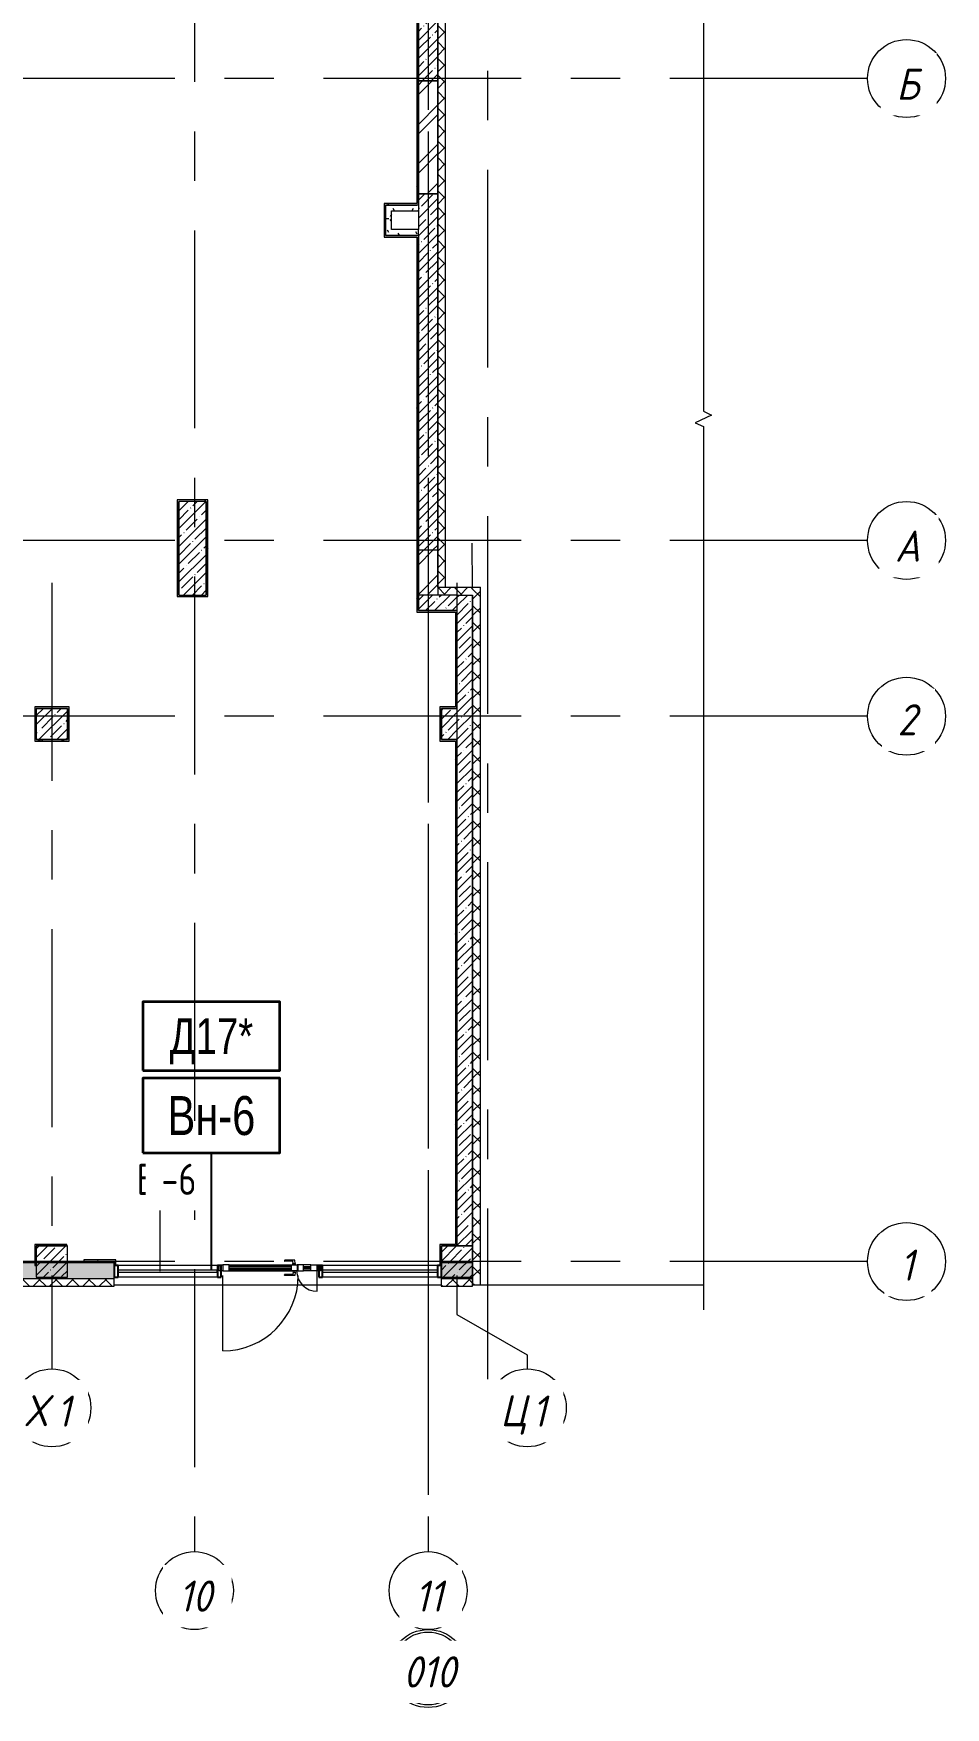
# Model space of a CAD drawing. Header units: metres. Extents: x 50 to 891, y -1294 to 247.
# Drawn here: x 742.4 to 800.9, y -1229.1 to -1121.7 of the extents above; entities that cross this region are included whole.
import ezdxf
from ezdxf.enums import TextEntityAlignment as Align

# ---------------------------------------------------------------- set-up
doc = ezdxf.new("R2010")
doc.units = ezdxf.units.M
doc.linetypes.add('Линия сетки', pattern=[22.225, 12.7, -3.175, 3.175, -3.175])
for name, color, linetype, lineweight in [('A-DETL-GENF', 1, 'Continuous', 9), ('A-DOOR', 1, 'Continuous', 9), ('A-GENM', 13, 'Continuous', 9), ('A-GLAZ-CURT', 1, 'Continuous', 9), ('A-GLAZ-CWMG', 1, 'Continuous', 9), ('S-GRID-IDEN', 9, 'Continuous', 9)]:
    doc.layers.add(name, color=color, linetype=linetype, lineweight=lineweight)
for name, color, linetype in [('ВИТРАЖИ', 1, 'Continuous'), ('ДВЕРИ', 5, 'Continuous'), ('МАРКИ', 3, 'Continuous'), ('ПЛАН', 8, 'Continuous')]:
    doc.layers.add(name, color=color, linetype=linetype)
doc.styles.add('ISOCPEUR_1', font='isocpeur.ttf', dxfattribs={"width": 0.8, "height": 250})
doc.styles.add('ISOCPEUR_I', font='isocpeui.ttf', dxfattribs={"width": 0.9, "height": 350})
pattern_1 = [(45, (788.3719, -1465.799), (-0.5702463, 0.5702463), []), (45, (788.9421, -1465.799), (-0.5702463, 0.5702463), [1.008065, -0.201615, 0.016765, -0.18485])]
pattern_2 = [(45, (788.3719, -1465.799), (-0.5303301, 0.5303301), []), (135, (788.3719, -1465.799), (-0.5303301, -0.5303301), [])]
pattern_3 = [(45, (788.3719, -1465.799), (-1.257236, 1.257236), []), (45, (788.3719, -1463.894), (-1.257236, 1.257236), [])]
pattern_4 = [(0, (788.3719, -1465.799), (2.032, 0.508), [0.16764, -1.35636, 0.16764, -1.35636, -8.128]), (0, (788.3719, -1465.799), (2.032, 0.508), [-3.048, 0.16764, -2.88036, 0.16764, -1.35636, -3.556]), (0, (788.3719, -1465.799), (2.032, 0.508), [-7.62, 0.16764, -0.84836, 0.16764, -2.37236]), (120, (789.1339, -1465.545), (-1.4559409, 1.5057636), [0.16764, -1.35636, 0.16764, -9.48436]), (120, (789.1339, -1465.545), (-1.4559409, 1.5057636), [-1.69164, -1.35636, 0.16764, -2.88036, -5.08]), (120, (789.1339, -1465.545), (-1.4559409, 1.5057636), [-6.096, 0.16764, -1.35636, 0.16764, -3.38836]), (120, (789.1339, -1465.545), (-1.4559409, 1.5057636), [-7.78764, -0.84836, 0.16764, -2.37236]), (240, (789.3879, -1464.529), (-0.5760591, -2.0137636), [0.16764, -1.35636, 0.16764, -9.48436]), (240, (789.3879, -1464.529), (-0.5760591, -2.0137636), [-1.69164, -1.35636, 0.16764, -2.88036, -5.08]), (240, (789.3879, -1464.529), (-0.5760591, -2.0137636), [-6.096, 0.16764, -1.35636, 0.16764, -3.38836]), (240, (789.3879, -1464.529), (-0.5760591, -2.0137636), [-7.78764, -0.84836, 0.16764, -2.37236])]

# ---------------------------------------------------------------- blocks, each defined once
blk = doc.blocks.new('Системная панель - С остеклением-7358233--1А')
at = {"layer": 'A-GLAZ-CURT', "lineweight": 18}
for p, q in [((637.5, 12.5), (-637.5, 12.5)), ((-637.5, 12.5), (-637.5, -12.5)), ((637.5, -12.5), (637.5, 12.5)), ((-637.5, -12.5), (637.5, -12.5))]:
    blk.add_line(p, q, dxfattribs=at)
blk = doc.blocks.new('Системная панель - С остеклением-7358275--1А')
at = {"layer": 'A-GLAZ-CURT', "lineweight": 18}
for p, q in [((738, 13), (-738, 13)), ((-738, 13), (-738, -12)), ((738, -12), (738, 13)), ((-738, -12), (738, -12))]:
    blk.add_line(p, q, dxfattribs=at)
blk = doc.blocks.new('Прямоугольный импост - 50 x 150 мм-7358204--1А')
at = {"layer": 'A-GLAZ-CWMG'}
for p, q in [((-352954, -45689), (-354229, -45689)), ((-352954, -45839), (-354229, -45839))]:
    blk.add_line(p, q, dxfattribs=at)
blk = doc.blocks.new('Прямоугольный импост - 50 x 150 мм-7358237--1А')
at = {"layer": 'A-GLAZ-CWMG', "lineweight": 25}
for p, q in [((-50, 75), (0, 75)), ((-50, -75), (-50, 75)), ((0, 75), (0, -75)), ((0, -75), (-50, -75))]:
    blk.add_line(p, q, dxfattribs=at)
blk = doc.blocks.new('Прямоугольный импост - 50 x 150 мм-7358238--1А')
at = {"layer": 'A-GLAZ-CWMG', "lineweight": 25}
for p, q in [((0, 75), (-50, 75)), ((-50, 75), (-50, -75)), ((0, -75), (0, 75)), ((-50, -75), (0, -75))]:
    blk.add_line(p, q, dxfattribs=at)
blk = doc.blocks.new('Прямоугольный импост - 50 x 150 мм-7358232--1А')
at = {"layer": 'A-GLAZ-CWMG', "lineweight": 25}
for p, q in [((-25, 75), (25, 75)), ((-25, -75), (-25, 75)), ((25, 75), (25, -75)), ((25, -75), (-25, -75))]:
    blk.add_line(p, q, dxfattribs=at)
blk = doc.blocks.new('Прямоугольный импост - 50 x 150 мм-1438536--1А')
at = {"layer": 'A-GLAZ-CWMG'}
for p, q in [((-350619, -45689), (-351604, -45689)), ((-350619, -45839), (-351604, -45839))]:
    blk.add_line(p, q, dxfattribs=at)
blk = doc.blocks.new('Прямоугольный импост - 50 x 150 мм-1446660--1А')
at = {"layer": 'A-GLAZ-CWMG'}
for p, q in [((-350129, -45689), (-350619, -45689)), ((-350129, -45839), (-350619, -45839))]:
    blk.add_line(p, q, dxfattribs=at)
blk = doc.blocks.new('Дверь полуторка - 1300 x 2440 П _для витража_-7385797--1А')
at = {"layer": 'A-DETL-GENF'}
for p, q in [((-524, 82), (-606, 82)), ((-606, 82), (-606, 5)), ((-606, 5), (-524, 5)), ((-524, 5), (-524, 82)), ((-524, 82), (276, 82)), ((276, 61), (-524, 61)), ((276, 55), (-524, 55)), ((-524, 39), (276, 39)), ((-524, 35), (276, 35)), ((276, 19), (-524, 19)), ((276, 13), (-524, 13)), ((-524, 5), (281, 5)), ((276, 5), (276, 82)), ((276, 82), (357, 82)), ((357, 5), (276, 5)), ((429, 82), (347, 82)), ((347, 82), (347, 5)), ((347, 5), (429, 5)), ((357, 82), (357, 5)), ((524, 5), (424, 5)), ((429, 5), (429, 82)), ((524, 82), (429, 82)), ((429, 61), (524, 61)), ((429, 55), (524, 55)), ((524, 39), (429, 39)), ((524, 35), (429, 35)), ((429, 19), (524, 19)), ((429, 13), (524, 13)), ((524, 5), (524, 82)), ((524, 82), (605, 82)), ((605, 5), (524, 5)), ((605, 82), (605, 5))]:
    blk.add_line(p, q, dxfattribs=at)
at = {"layer": 'A-DOOR'}
for p, q in [((-651, 5), (-651, 82)), ((-651, 82), (-606, 82)), ((-606, 5), (-651, 5)), ((-606, 82), (-606, 5)), ((605, 5), (605, 82)), ((605, 82), (650, 82)), ((650, 5), (605, 5)), ((605, -258), (605, 5)), ((650, 82), (650, 5)), ((-606, -1023), (-606, -55))]:
    blk.add_line(p, q, dxfattribs=at)
for centre, radius, start, end in [((605, 5), 263, 180, 270), ((-606, -55), 968, 270, 0)]:
    blk.add_arc(centre, radius, start, end, dxfattribs=at)
at = {"layer": 'A-GENM'}
for p, q in [((187, 139), (187, 133)), ((292, 130), (190, 130)), ((320, 142), (191, 142)), ((297, 98), (292, 130)), ((293, 82), (293, 98)), ((293, 98), (325, 98)), ((325, 82), (293, 82)), ((325, 5), (293, 5)), ((293, 5), (293, -11)), ((322, 98), (320, 142)), ((325, 98), (325, 82)), ((325, -11), (325, 5)), ((187, -52), (187, -46)), ((292, -43), (190, -43)), ((320, -55), (191, -55)), ((297, -11), (292, -43)), ((293, -11), (325, -11)), ((322, -11), (320, -55))]:
    blk.add_line(p, q, dxfattribs=at)
for centre, radius, start, end in [((191, 139), 3.06, 86.3413, 180), ((190, 133), 2.92, 180, 270), ((190, -46), 2.92, 90, 180), ((191, -52), 3.06, 180, 273.6587)]:
    blk.add_arc(centre, radius, start, end, dxfattribs=at)
blk = doc.blocks.new('Ось сетки - Заголовок сетки - Окружность 5 мм-84278--1А')
at = {"layer": 'S-GRID-IDEN'}
blk.add_circle((0, 0), 5, dxfattribs=at)
blk = doc.blocks.new('Ось сетки - Заголовок сетки - Окружность 5 ДВОЙНОЙ мм-2920442--1А')
at = {"layer": 'S-GRID-IDEN'}
for radius in [5, 4.67]:
    blk.add_circle((0, 0), radius, dxfattribs=at)

msp = doc.modelspace()

# ---------------------------------------------------------------- hatches: boundary and pattern name
at = {"layer": 'ПЛАН', "lineweight": 13}
h = msp.add_hatch(dxfattribs=at)
h.set_pattern_fill('FP_5', color=8, scale=0.005, style=0, pattern_type=2)
h.set_pattern_definition(pattern_2)
h.paths.add_polyline_path([(768.82, -1157.24), (768.82, -1085.34), (768.32, -1085.34), (768.32, -1157.24)])
h = msp.add_hatch(dxfattribs=at)
h.set_pattern_fill('FP_1', color=8, scale=0.005, style=0, pattern_type=2)
h.set_pattern_definition(pattern_1)
h.paths.add_polyline_path([(768.32, -1124.74), (768.32, -1116.74), (767.07, -1116.74), (767.07, -1124.74)])
h = msp.add_hatch(dxfattribs=at)
h.set_pattern_fill('FP_4', color=8, scale=0.005, style=0, pattern_type=2)
h.set_pattern_definition(pattern_4)
h.paths.add_polyline_path([(766.97, -1132.72), (767.07, -1132.72), (767.07, -1120.47), (766.97, -1120.47), (766.97, -1132.62)])
h = msp.add_hatch(dxfattribs=at)
h.set_pattern_fill('FP_3', color=8, scale=0.005, style=0, pattern_type=2)
h.set_pattern_definition(pattern_3)
h.paths.add_polyline_path([(767.07, -1131.99), (768.32, -1131.99), (768.32, -1124.74), (767.07, -1124.74), (767.07, -1129.38)])
h = msp.add_hatch(dxfattribs=at)
h.set_pattern_fill('FP_1', color=8, scale=0.005, style=0, pattern_type=2)
h.set_pattern_definition(pattern_1)
h.paths.add_polyline_path([(767.07, -1154.87), (768.32, -1154.87), (768.32, -1131.99), (767.07, -1131.99), (767.07, -1149.92)])
h = msp.add_hatch(dxfattribs=at)
h.set_pattern_fill('FP_4', color=8, scale=0.005, style=0, pattern_type=2)
h.set_pattern_definition(pattern_4)
h.paths.add_polyline_path([(765.34, -1132.72), (766.97, -1132.72), (766.97, -1132.62), (764.87, -1132.62), (764.87, -1132.72), (765.1, -1132.72)])
h = msp.add_hatch(dxfattribs=at)
h.set_pattern_fill('FP_4', color=8, scale=0.005, style=0, pattern_type=2)
h.set_pattern_definition(pattern_4)
h.paths.add_polyline_path([(764.97, -1134.67), (765.34, -1134.67), (765.34, -1132.72), (764.97, -1132.72)])
h = msp.add_hatch(dxfattribs=at)
h.set_pattern_fill('FP_4', color=8, scale=0.005, style=0, pattern_type=2)
h.set_pattern_definition(pattern_4)
h.paths.add_polyline_path([(765.34, -1133.09), (767.07, -1133.09), (767.07, -1132.72), (765.34, -1132.72)])
h = msp.add_hatch(dxfattribs=at)
h.set_pattern_fill('FP_4', color=8, scale=0.005, style=0, pattern_type=2)
h.set_pattern_definition(pattern_4)
h.paths.add_polyline_path([(765.34, -1134.67), (767.07, -1134.67), (767.07, -1134.29), (765.34, -1134.29), (765.34, -1134.52)])
h = msp.add_hatch(dxfattribs=at)
h.set_pattern_fill('FP_4', color=8, scale=0.005, style=0, pattern_type=2)
h.set_pattern_definition(pattern_4)
h.paths.add_polyline_path([(766.97, -1158.84), (767.07, -1158.84), (767.07, -1134.77), (766.97, -1134.77), (766.97, -1155.06)])
h = msp.add_hatch(dxfattribs=at)
h.set_pattern_fill('FP_4', color=8, scale=0.005, style=0, pattern_type=2)
h.set_pattern_definition(pattern_4)
h.paths.add_polyline_path([(753.45, -1151.74), (753.55, -1151.74), (753.55, -1151.64), (751.6, -1151.64), (751.6, -1151.74), (752.76, -1151.74)])
h = msp.add_hatch(dxfattribs=at)
h.set_pattern_fill('FP_4', color=8, scale=0.005, style=0, pattern_type=2)
h.set_pattern_definition(pattern_4)
h.paths.add_polyline_path([(751.6, -1157.84), (751.7, -1157.84), (751.7, -1151.74), (751.6, -1151.74), (751.6, -1157.63)])
h = msp.add_hatch(dxfattribs=at)
h.set_pattern_fill('FP_1', color=8, scale=0.005, style=0, pattern_type=2)
h.set_pattern_definition(pattern_1)
h.paths.add_polyline_path([(752.76, -1157.74), (753.45, -1157.74), (753.45, -1151.74), (751.7, -1151.74), (751.7, -1157.74)])
h = msp.add_hatch(dxfattribs=at)
h.set_pattern_fill('FP_4', color=8, scale=0.005, style=0, pattern_type=2)
h.set_pattern_definition(pattern_4)
h.paths.add_polyline_path([(753.55, -1157.84), (753.55, -1151.74), (753.45, -1151.74), (753.45, -1157.84)])
h = msp.add_hatch(dxfattribs=at)
h.set_pattern_fill('FP_3', color=8, scale=0.005, style=0, pattern_type=2)
h.set_pattern_definition(pattern_3)
h.paths.add_polyline_path([(768.32, -1157.74), (768.32, -1154.87), (767.07, -1154.87), (767.07, -1157.74)])
h = msp.add_hatch(dxfattribs=at)
h.set_pattern_fill('FP_4', color=8, scale=0.005, style=0, pattern_type=2)
h.set_pattern_definition(pattern_4)
h.paths.add_polyline_path([(753.45, -1157.84), (753.45, -1157.74), (751.7, -1157.74), (751.7, -1157.84), (752.76, -1157.84)])
h = msp.add_hatch(dxfattribs=at)
h.set_pattern_fill('FP_1', color=8, scale=0.005, style=0, pattern_type=2)
h.set_pattern_definition(pattern_1)
h.paths.add_polyline_path([(769.55, -1158.74), (769.55, -1157.74), (767.07, -1157.74), (767.07, -1158.74)])
h = msp.add_hatch(dxfattribs=at)
h.set_pattern_fill('FP_5', color=8, scale=0.005, style=0, pattern_type=2)
h.set_pattern_definition(pattern_2)
h.paths.add_polyline_path([(769.55, -1157.74), (770.55, -1157.74), (770.55, -1157.24), (768.32, -1157.24), (768.32, -1157.74)])
h = msp.add_hatch(dxfattribs=at)
h.set_pattern_fill('FP_1', color=8, scale=0.005, style=0, pattern_type=2)
h.set_pattern_definition(pattern_1)
h.paths.add_polyline_path([(769.55, -1199.52), (770.55, -1199.52), (770.55, -1157.74), (769.55, -1157.74), (769.55, -1180.73)])
h = msp.add_hatch(dxfattribs=at)
h.set_pattern_fill('FP_5', color=8, scale=0.005, style=0, pattern_type=2)
h.set_pattern_definition(pattern_2)
h.paths.add_polyline_path([(770.55, -1202.02), (771.05, -1202.02), (771.05, -1157.24), (770.55, -1157.24), (770.55, -1201.27)])
h = msp.add_hatch(dxfattribs=at)
h.set_pattern_fill('FP_1', color=8, scale=0.005, style=0, pattern_type=2)
h.set_pattern_definition(pattern_1)
h.paths.add_polyline_path([(742.55, -1167.02), (744.55, -1167.02), (744.55, -1165.02), (742.55, -1165.02), (742.55, -1165.33)])
h = msp.add_hatch(dxfattribs=at)
h.set_pattern_fill('FP_1', color=8, scale=0.005, style=0, pattern_type=2)
h.set_pattern_definition(pattern_1)
h.paths.add_polyline_path([(768.55, -1167.02), (769.55, -1167.02), (769.55, -1165.02), (768.55, -1165.02)])
h = msp.add_hatch(dxfattribs=at)
h.set_pattern_fill('FP_4', color=8, scale=0.005, style=0, pattern_type=2)
h.set_pattern_definition(pattern_4)
h.paths.add_polyline_path([(744.65, -1167.12), (744.65, -1167.02), (742.55, -1167.02), (742.55, -1167.12)])
h = msp.add_hatch(dxfattribs=at)
h.set_pattern_fill('FP_4', color=8, scale=0.005, style=0, pattern_type=2)
h.set_pattern_definition(pattern_4)
h.paths.add_polyline_path([(769.45, -1199.52), (769.55, -1199.52), (769.55, -1167.12), (769.45, -1167.12), (769.45, -1199.42)])
h = msp.add_hatch(dxfattribs=at)
h.set_pattern_fill('FP_4', color=8, scale=0.005, style=0, pattern_type=2)
h.set_pattern_definition(pattern_4)
h.paths.add_polyline_path([(744.5, -1199.52), (744.5, -1199.42), (742.45, -1199.42), (742.45, -1199.52), (742.55, -1199.52)])
h = msp.add_hatch(dxfattribs=at)
h.set_pattern_fill('FP_1', color=8, scale=0.005, style=0, pattern_type=2)
h.set_pattern_definition(pattern_1)
h.paths.add_polyline_path([(742.55, -1201.52), (744.55, -1201.52), (744.55, -1199.52), (742.55, -1199.52)])
h = msp.add_hatch(dxfattribs=at)
h.set_pattern_fill('FP_1', color=8, scale=0.005, style=0, pattern_type=2)
h.set_pattern_definition(pattern_1)
h.paths.add_polyline_path([(768.55, -1201.52), (770.55, -1201.52), (770.55, -1199.52), (768.55, -1199.52), (768.55, -1201.27)])
h = msp.add_hatch(dxfattribs=at)
h.set_pattern_fill('FP_2', color=8, scale=0.005, style=0, pattern_type=2)
h.set_pattern_definition([(50, (788.372, -1465.799), (3.643683, -0.31878), [0.381, -4.191]), (355, (788.372, -1465.799), (-0.70486, 3.82114), [0.3048, -3.3528]), (100.451, (788.6755, -1465.8256), (2.93885, 3.502334), [0.3238, -3.5618]), (46.184, (788.372, -1464.783), (5.42158, -0.840855), [0.5715, -6.2865]), (96.636, (788.8237, -1464.853), (4.74805, 4.94855), [0.4857, -5.3427]), (351.184, (788.372, -1464.783), (4.7481, 4.94851), [0.4572, -5.0292]), (21, (788.88, -1465.037), (3.03229, -2.045303), [0.381, -4.191]), (326, (788.88, -1465.037), (1.23604, 3.683765), [0.3048, -3.3528]), (71.451, (789.1326, -1465.2074), (4.26834, 1.638427), [0.3238, -3.5618]), (37.5, (788.3719, -1465.799), (0.0617735, 1.6911006), [0.03353, -3.27863, 0.03353, -3.37007, -3.3655]), (37.5, (788.3719, -1465.799), (0.0617735, 1.6911006), [-6.71576, 0.03353, -3.33197]), (7.5, (788.3719, -1465.799), (1.336394, 2.003611), [0.03353, -1.90703, 0.03353, -3.20243, -1.2827]), (7.5, (788.3719, -1465.799), (1.336394, 2.003611), [-5.17652, 0.03353, -1.24917]), (327.5, (787.239, -1465.799), (2.7118167, -0.114577), [0.03353, -1.23647, 0.03353, -9.18667]), (327.5, (787.239, -1465.799), (2.7118167, -0.114577), [-1.30353, -3.92887, 0.03353, -5.22427]), (317.5, (786.731, -1465.799), (2.962585, 0.508536), [0.03353, -1.61747, 0.03353, -2.59791, -3.7338]), (317.5, (786.731, -1465.799), (2.962585, 0.508536), [-4.28244, 0.03353, -3.70027])])
h.paths.add_polyline_path([(768.54, -1201.61), (770.55, -1201.61), (770.55, -1200.61), (768.54, -1200.61), (768.54, -1201.27)])
h.paths.add_polyline_path([(747.55, -1201.61), (747.55, -1200.61), (734.55, -1200.61), (734.55, -1201.61), (740.42, -1201.61)])
h.paths.add_polyline_path([(716.55, -1201.61), (721.55, -1201.61), (721.55, -1200.61), (716.55, -1200.61)])
h.paths.add_polyline_path([(695.55, -1201.61), (695.55, -1200.61), (690.54, -1200.61), (690.54, -1201.61), (691.06, -1201.61)])
h.paths.add_polyline_path([(683.54, -1201.61), (683.54, -1200.61), (681.97, -1200.61), (681.97, -1201.61)])
h.paths.add_polyline_path([(669.55, -1201.61), (669.55, -1200.61), (664.55, -1200.61), (664.55, -1201.61), (666.38, -1201.61)])
h.paths.add_polyline_path([(639.55, -1201.61), (643.55, -1201.61), (643.55, -1200.61), (639.55, -1200.61), (639.55, -1201.27)])
h = msp.add_hatch(dxfattribs=at)
h.set_pattern_fill('FP_4', color=8, scale=0.005, style=0, pattern_type=2)
h.set_pattern_definition(pattern_4)
h.paths.add_polyline_path([(745.6, -1200.52), (747.55, -1200.52), (747.55, -1200.42), (745.6, -1200.42)])
h = msp.add_hatch(dxfattribs=at)
h.set_pattern_fill('FP_5', color=8, scale=0.005, style=0, pattern_type=2)
h.set_pattern_definition(pattern_2)
h.paths.add_polyline_path([(770.55, -1202.11), (770.55, -1201.61), (768.54, -1201.61), (768.54, -1202.11)])
h.paths.add_polyline_path([(747.55, -1202.11), (747.55, -1201.61), (734.55, -1201.61), (734.55, -1202.11), (740.42, -1202.11)])
h.paths.add_polyline_path([(721.55, -1202.11), (721.55, -1201.61), (716.55, -1201.61), (716.55, -1202.11)])
h.paths.add_polyline_path([(695.55, -1202.11), (695.65, -1202.11), (695.65, -1201.61), (690.54, -1201.61), (690.54, -1202.11), (691.06, -1202.11)])
h.paths.add_polyline_path([(683.54, -1202.11), (683.54, -1201.61), (681.97, -1201.61), (681.97, -1202.11)])
h.paths.add_polyline_path([(669.55, -1202.11), (669.55, -1201.61), (664.55, -1201.61), (664.55, -1202.11), (666.38, -1202.11)])
h.paths.add_polyline_path([(639.55, -1202.11), (643.55, -1202.11), (643.55, -1201.61), (638.55, -1201.61), (638.55, -1202.11)])

# ---------------------------------------------------------------- linework, layer by layer
at = {"layer": 'ДВЕРИ', "color": 1, "lineweight": 35}
msp.add_lwpolyline([(749.39, -1188.25), (758.19, -1188.25), (758.19, -1183.85), (749.39, -1183.85)], close=True, dxfattribs=at)
at = {"layer": 'ПЛАН', "color": 8, "lineweight": 13}
for p, q in [((785.37, -1061.31), (785.37, -1145.94)), ((768.32, -1085.34), (768.32, -1157.24)), ((768.82, -1157.24), (768.82, -1085.34)), ((768.32, -1124.74), (768.32, -1116.74)), ((766.97, -1120.47), (766.97, -1132.62)), ((767.07, -1120.37), (767.07, -1124.74)), ((767.07, -1124.74), (767.07, -1120.47)), ((767.07, -1124.74), (768.32, -1124.74)), ((767.07, -1124.74), (767.07, -1131.99)), ((768.32, -1124.74), (767.07, -1124.74)), ((767.07, -1131.99), (767.07, -1124.74)), ((768.32, -1131.99), (768.32, -1124.74)), ((767.07, -1131.99), (768.32, -1131.99)), ((768.32, -1131.99), (767.07, -1131.99)), ((767.07, -1131.99), (767.07, -1133.09)), ((767.07, -1132.72), (767.07, -1131.99)), ((768.32, -1154.87), (768.32, -1131.99)), ((766.97, -1132.62), (764.87, -1132.62)), ((764.87, -1132.62), (764.87, -1134.77)), ((765.34, -1132.72), (764.97, -1132.72)), ((764.97, -1132.72), (764.97, -1134.67)), ((764.97, -1132.72), (765.34, -1132.72)), ((764.97, -1134.67), (764.97, -1132.72)), ((767.07, -1132.72), (765.34, -1132.72)), ((765.34, -1132.72), (766.97, -1132.72)), ((765.34, -1134.29), (765.34, -1133.09)), ((765.34, -1133.09), (767.07, -1133.09)), ((767.07, -1133.09), (767.07, -1134.29)), ((767.07, -1134.29), (765.34, -1134.29)), ((767.07, -1134.67), (767.07, -1134.29)), ((764.87, -1134.77), (766.97, -1134.77)), ((764.97, -1134.67), (767.07, -1134.67)), ((767.07, -1134.67), (764.97, -1134.67)), ((766.97, -1134.77), (766.97, -1158.84)), ((767.07, -1134.67), (767.07, -1154.87)), ((767.07, -1154.87), (767.07, -1134.77)), ((785.89, -1146.19), (784.84, -1146.68)), ((785.37, -1145.94), (785.89, -1146.19)), ((784.84, -1146.68), (785.37, -1146.93)), ((785.37, -1146.93), (785.37, -1203.63)), ((753.55, -1151.64), (751.6, -1151.64)), ((751.6, -1151.64), (751.6, -1157.84)), ((751.7, -1151.74), (751.7, -1157.74)), ((753.45, -1151.74), (751.7, -1151.74)), ((751.7, -1157.74), (751.7, -1151.74)), ((753.45, -1157.74), (753.45, -1151.74)), ((753.45, -1151.74), (753.45, -1157.74)), ((753.55, -1157.84), (753.55, -1151.64)), ((767.07, -1154.87), (767.07, -1157.74)), ((768.32, -1154.87), (767.07, -1154.87)), ((767.07, -1158.74), (767.07, -1154.87)), ((768.32, -1157.24), (768.32, -1154.87)), ((770.51, -1154.42), (770.52, -1157.24)), ((751.6, -1157.84), (753.55, -1157.84)), ((751.7, -1157.74), (753.45, -1157.74)), ((767.07, -1157.74), (767.07, -1158.74)), ((769.55, -1157.74), (767.07, -1157.74)), ((768.32, -1157.24), (768.32, -1157.74)), ((768.32, -1157.24), (771.05, -1157.24)), ((769.55, -1157.74), (770.55, -1157.74)), ((770.55, -1199.52), (770.55, -1157.74)), ((770.55, -1157.74), (770.55, -1202.02)), ((771.05, -1202.02), (771.05, -1157.24)), ((766.97, -1158.84), (769.45, -1158.84)), ((767.07, -1158.74), (769.55, -1158.74)), ((769.55, -1158.74), (767.07, -1158.74)), ((769.45, -1158.84), (769.45, -1164.92)), ((769.55, -1158.74), (769.55, -1165.02)), ((769.55, -1165.02), (769.55, -1158.84)), ((742.45, -1164.92), (742.45, -1167.12)), ((744.65, -1164.92), (742.45, -1164.92)), ((744.55, -1165.02), (742.55, -1165.02)), ((742.55, -1165.02), (742.55, -1167.02)), ((742.55, -1167.02), (742.55, -1165.02)), ((742.55, -1165.02), (744.55, -1165.02)), ((744.55, -1167.02), (744.55, -1165.02)), ((744.55, -1165.02), (744.55, -1167.02)), ((744.65, -1167.12), (744.65, -1164.92)), ((769.45, -1164.92), (768.45, -1164.92)), ((768.45, -1164.92), (768.45, -1167.12)), ((768.55, -1165.02), (768.55, -1167.02)), ((769.45, -1165.02), (768.55, -1165.02)), ((768.55, -1165.02), (769.55, -1165.02)), ((768.55, -1167.02), (768.55, -1165.02)), ((769.55, -1165.02), (769.45, -1165.02)), ((742.45, -1167.12), (744.65, -1167.12)), ((742.55, -1167.02), (744.55, -1167.02)), ((744.55, -1167.02), (742.55, -1167.02)), ((768.45, -1167.12), (769.45, -1167.12)), ((768.55, -1167.02), (769.55, -1167.02)), ((769.55, -1167.02), (768.55, -1167.02)), ((769.45, -1167.12), (769.45, -1199.42)), ((769.55, -1199.52), (769.55, -1167.02)), ((769.55, -1167.12), (769.55, -1199.52)), ((750.51, -1201.14), (750.51, -1196.02)), ((744.5, -1199.42), (742.45, -1199.42)), ((742.45, -1199.42), (742.45, -1200.77)), ((744.55, -1199.52), (742.55, -1199.52)), ((742.55, -1199.52), (742.55, -1201.52)), ((742.55, -1199.52), (744.5, -1199.52)), ((742.55, -1200.77), (742.55, -1199.52)), ((744.5, -1199.52), (744.5, -1199.42)), ((744.55, -1201.52), (744.55, -1199.52)), ((769.45, -1199.42), (768.45, -1199.42)), ((768.45, -1199.42), (768.45, -1200.77)), ((770.55, -1199.52), (768.55, -1199.52)), ((768.55, -1199.52), (768.55, -1201.52)), ((768.55, -1199.52), (769.55, -1199.52)), ((768.55, -1200.77), (768.55, -1199.52)), ((769.55, -1199.52), (770.55, -1199.52)), ((770.55, -1201.52), (770.55, -1199.52)), ((747.55, -1200.61), (735.92, -1200.61)), ((742.45, -1200.77), (742.55, -1200.77)), ((747.65, -1200.42), (745.6, -1200.42)), ((745.6, -1200.42), (745.6, -1200.52)), ((745.6, -1200.52), (747.55, -1200.52)), ((747.55, -1200.52), (747.55, -1200.77)), ((747.55, -1202.11), (747.55, -1200.61)), ((747.55, -1200.77), (747.65, -1200.77)), ((747.65, -1200.77), (747.65, -1200.42)), ((768.45, -1200.77), (768.55, -1200.77)), ((770.55, -1200.61), (768.54, -1200.61)), ((768.54, -1200.61), (768.54, -1202.11)), ((770.55, -1202.11), (770.55, -1200.61)), ((734.55, -1201.61), (747.55, -1201.61)), ((734.55, -1202.11), (747.55, -1202.11)), ((742.55, -1201.52), (744.55, -1201.52)), ((747.55, -1202.02), (768.54, -1202.02)), ((768.54, -1201.61), (770.55, -1201.61)), ((768.54, -1202.11), (770.55, -1202.11)), ((768.55, -1201.52), (770.55, -1201.52)), ((770.55, -1202.02), (771.05, -1202.02)), ((771.05, -1202.02), (785.37, -1202.02)), ((769.55, -1203.91), (774.06, -1206.51)), ((774.06, -1206.51), (774.06, -1207.41))]:
    msp.add_line(p, q, dxfattribs=at)
at = {"layer": 'ПЛАН', "color": 8, "linetype": 'Линия сетки', "lineweight": 13}
for p, q in [((767.7, -1063.1), (767.7, -1219.14)), ((771.5, -1063.77), (771.5, -1212.35)), ((752.7, -1067.66), (752.7, -1219.14)), ((767.7, -1067.66), (767.7, -1219.14)), ((795.9, -1124.59), (594.72, -1124.59)), ((795.9, -1154.24), (594.72, -1154.24)), ((795.9, -1154.24), (594.72, -1154.24)), ((743.55, -1156.96), (743.55, -1207.41)), ((769.55, -1156.96), (769.55, -1203.91)), ((795.9, -1165.52), (592.36, -1165.52)), ((795.9, -1200.52), (592.36, -1200.52))]:
    msp.add_line(p, q, dxfattribs=at)

# ---------------------------------------------------------------- block references
at = {"layer": 'ВИТРАЖИ', "color": 1, "lineweight": 70, "xscale": 0.005, "yscale": 0.005, "zscale": 0.005}
for name, p, rotation in [('Прямоугольный импост - 50 x 150 мм-7358238--1А', (747.55, -1201.14), 180.0000115496356), ('Системная панель - С остеклением-7358233--1А', (750.98, -1201.14), 1.154963581e-05), ('Системная панель - С остеклением-7358275--1А', (764.61, -1201.14), 1.154963581e-05)]:
    msp.add_blockref(name, p, dxfattribs=dict(at, rotation=rotation))
for name in ['Прямоугольный импост - 50 x 150 мм-7358204--1А', 'Прямоугольный импост - 50 x 150 мм-1438536--1А', 'Прямоугольный импост - 50 x 150 мм-1446660--1А']:
    msp.add_blockref(name, (2518.94, -972.32), dxfattribs=at)
at = {"layer": 'ВИТРАЖИ', "color": 1, "lineweight": 70, "extrusion": (0, 0, -1), "xscale": 0.005, "yscale": 0.005, "zscale": 0.005, "rotation": 179.9999884503642}
for name, p in [('Прямоугольный импост - 50 x 150 мм-7358232--1А', (-754.3, -1201.14)), ('Прямоугольный импост - 50 x 150 мм-7358232--1А', (-760.8, -1201.14)), ('Прямоугольный импост - 50 x 150 мм-7358237--1А', (-768.55, -1201.14))]:
    msp.add_blockref(name, p, dxfattribs=at)
at = {"layer": 'ПЛАН', "color": 8, "lineweight": 13}
for name, p, xscale, yscale, zscale, rotation in [('Ось сетки - Заголовок сетки - Окружность 5 мм-84278--1А', (798.4, -1124.59), 0.4999999999999998, 0.4999999999999998, 0.4999999999999998, 90.00001158851337), ('Ось сетки - Заголовок сетки - Окружность 5 мм-84278--1А', (798.4, -1154.24), 0.4999999999999998, 0.4999999999999998, 0.4999999999999998, 90.00001158851337), ('Ось сетки - Заголовок сетки - Окружность 5 мм-84278--1А', (798.4, -1165.52), 0.4999999999999998, 0.4999999999999998, 0.4999999999999998, 90.00001157673591), ('Ось сетки - Заголовок сетки - Окружность 5 мм-84278--1А', (798.4, -1200.52), 0.4999999999999998, 0.4999999999999998, 0.4999999999999998, 90.00001157673591), ('Дверь полуторка - 1300 x 2440 П _для витража_-7385797--1А', (757.55, -1201.14), 0.005, 0.005, 0.005, 1.154963581e-05), ('Ось сетки - Заголовок сетки - Окружность 5 мм-84278--1А', (743.55, -1209.91), 0.4999999999999999, 0.4999999999999999, 0.4999999999999999, 180.0000115811491), ('Ось сетки - Заголовок сетки - Окружность 5 мм-84278--1А', (774.06, -1209.91), 0.4999999999999999, 0.4999999999999999, 0.4999999999999999, 180.0000115811491), ('Ось сетки - Заголовок сетки - Окружность 5 мм-84278--1А', (752.7, -1221.64), 0.4999999999999999, 0.4999999999999999, 0.4999999999999999, 180.0000115811491), ('Ось сетки - Заголовок сетки - Окружность 5 мм-84278--1А', (767.7, -1221.64), 0.4999999999999999, 0.4999999999999999, 0.4999999999999999, 180.0000115811491)]:
    msp.add_blockref(name, p, dxfattribs=dict(at, xscale=xscale, yscale=yscale, zscale=zscale, rotation=rotation))

# ---------------------------------------------------------------- texts
at = {"layer": 'ДВЕРИ', "color": 1, "lineweight": 25, "width": 0.8}
msp.add_text('Д17*', height=2.3, dxfattribs=at).set_placement((753.79, -1186.05), align=Align.MIDDLE_CENTER)
at = {"layer": 'МАРКИ', "color": 1, "lineweight": 25, "width": 0.8}
msp.add_text('Вн-6', height=2.5, dxfattribs=at).set_placement((753.79, -1191.15), align=Align.MIDDLE_CENTER)

# ---------------------------------------------------------------- next in the draw order: texts
at = {"layer": 'ПЛАН', "color": 8, "lineweight": 13, "char_height": 2, "attachment_point": 1, "bg_fill": 2}
for s, insert, width, style in [('\\fISOCPEUR|b0|i1|c204|p34|;\\W.9;Б', (797.75, -1123.95), 1.5873, 'ISOCPEUR_I'), ('\\fISOCPEUR|b0|i1|c204|p34|;\\W.9;А', (797.66, -1153.6), 1.8038, 'ISOCPEUR_I'), ('\\fISOCPEUR|b0|i1|c204|p34|;\\W.9;2', (797.82, -1164.75), 1.407, 'ISOCPEUR_I'), ('ВН', (748.99, -1194.24), 1.924, 'ISOCPEUR_1'), ('\\fISOCPEUR|b0|i1|c204|p34|;\\W.9;1', (797.98, -1199.75), 1.0101, 'ISOCPEUR_I'), ('\\fISOCPEUR|b0|i1|c204|p34|;\\W.9;Х', (741.83, -1209.09), 1.8038, 'ISOCPEUR_I'), ('\\fISOCPEUR|b0|i1|c204|p34|;\\W.9;Ц', (772.34, -1209.09), 1.8038, 'ISOCPEUR_I'), ('10', (751.68, -1220.99), 2.4171, 'ISOCPEUR_I'), ('11', (766.85, -1220.99), 2.0203, 'ISOCPEUR_I')]:
    msp.add_mtext(s, dxfattribs=dict(at, insert=insert, width=width, style=style))

# ---------------------------------------------------------------- next in the draw order: block references
at = {"layer": 'ПЛАН', "color": 8, "lineweight": 13, "xscale": 0.4999999999999999, "yscale": 0.4999999999999999, "zscale": 0.4999999999999999, "rotation": 180.0000115811491}
msp.add_blockref('Ось сетки - Заголовок сетки - Окружность 5 ДВОЙНОЙ мм-2920442--1А', (767.7, -1226.64), dxfattribs=at)

# ---------------------------------------------------------------- next in the draw order: texts
at = {"layer": 'ПЛАН', "color": 8, "lineweight": 13, "char_height": 2, "attachment_point": 1, "bg_fill": 2}
for s, insert, width, style in [('-6', (750.58, -1194.24), 1.7316, 'ISOCPEUR_1'), ('\\fISOCPEUR|b0|i1|c204|p34|;\\W.9;1', (743.86, -1209.12), 1.0101, 'ISOCPEUR_I'), ('\\fISOCPEUR|b0|i1|c204|p34|;\\W.9;1', (774.37, -1209.12), 1.0101, 'ISOCPEUR_I')]:
    msp.add_mtext(s, dxfattribs=dict(at, insert=insert, width=width, style=style))

# ---------------------------------------------------------------- next in the draw order: linework, layer by layer
at = {"layer": 'МАРКИ', "color": 1, "lineweight": 25}
msp.add_line((753.79, -1201.05), (753.79, -1193.55), dxfattribs=at)
at = {"layer": 'МАРКИ', "color": 1, "lineweight": 35}
msp.add_lwpolyline([(749.39, -1193.55), (758.19, -1193.55), (758.19, -1188.75), (749.39, -1188.75)], close=True, dxfattribs=at)

# ---------------------------------------------------------------- next in the draw order: texts
at = {"layer": 'ПЛАН', "color": 8, "lineweight": 13, "insert": (766.1, -1225.86), "char_height": 2, "width": 3.824, "attachment_point": 1, "style": 'ISOCPEUR_I', "bg_fill": 2}
msp.add_mtext('010', dxfattribs=at)

doc.saveas('drawing.dxf')
